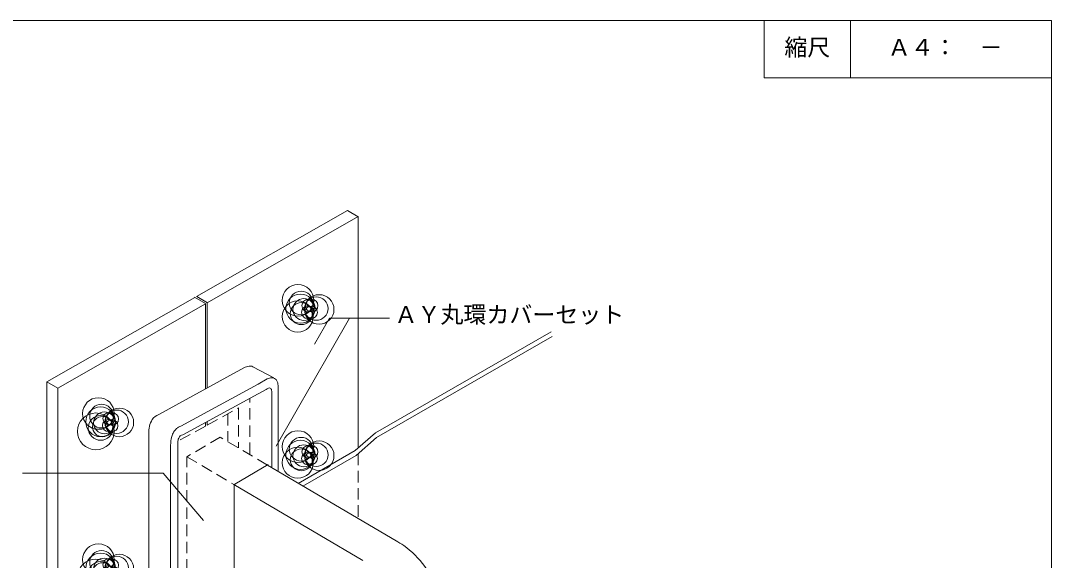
# Model space of a CAD drawing. Units: millimetres on the paper, with parts at other scales. Extents: x -135 to 135, y -94 to 92.
# Drawn here: x -44.5 to 135, y -2.1 to 92 of the extents above; entities that cross this region are included whole.
import ezdxf
from ezdxf.enums import TextEntityAlignment as Align

# ---------------------------------------------------------------- set-up
doc = ezdxf.new("R2010")
doc.units = ezdxf.units.MM
doc.linetypes.add('DASHED2', pattern=[3, 2, -1])
for name, color, linetype, lineweight in [('0-1_文字', 7, 'Continuous', 18), ('D-0', 7, 'Continuous', 18), ('E-0', 7, 'Continuous', 18), ('F-F', 7, 'Continuous', 18)]:
    doc.layers.add(name, color=color, linetype=linetype, lineweight=lineweight)
doc.layers.add('E-E', color=7, linetype='Continuous')
doc.styles.add('ＭＳ ゴシック', font='')
doc.styles.get('ＭＳ ゴシック').set_extended_font_data('MS Gothic')

# ---------------------------------------------------------------- blocks, each defined once
blk = doc.blocks.new('AIGNBL0203000C')
at = {"layer": '0-1_文字'}
for centre, radius in [((210.774, 325.541), 2.757), ((211.311, 325.086), 2.062), ((210.724, 322.73), 2.706), ((211.351, 323.234), 1.916)]:
    blk.add_circle(centre, radius, dxfattribs=at)
blk = doc.blocks.new('AIGNBL0203000D')
at = {"layer": '0-1_文字'}
for centre, radius in [((211.197, 324.106), 2.535), ((211.805, 323.942), 1.905), ((212.547, 324.631), 1.089), ((214.469, 323.962), 2.572), ((213.959, 324.108), 2.043), ((213.147, 324.619), 1.084), ((212.861, 325.013), 0.597), ((212.473, 323.461), 1.084), ((213.073, 323.449), 1.089), ((212.759, 323.067), 0.597)]:
    blk.add_circle(centre, radius, dxfattribs=at)
blk = doc.blocks.new('AIGNBL0202000B')
at = {"layer": '0-1_文字'}
for name in ['AIGNBL0203000C', 'AIGNBL0203000D']:
    blk.add_blockref(name, (0, 0), dxfattribs=at)
blk = doc.blocks.new('AIGNBL0203000F')
at = {"layer": '0-1_文字'}
for centre, radius in [((210.774, 300.061), 2.757), ((211.311, 299.606), 2.062), ((210.724, 297.25), 2.706), ((211.351, 297.754), 1.916)]:
    blk.add_circle(centre, radius, dxfattribs=at)
blk = doc.blocks.new('AIGNBL02030010')
at = {"layer": '0-1_文字'}
for centre, radius in [((211.197, 298.626), 2.535), ((211.805, 298.462), 1.905), ((212.547, 299.151), 1.089), ((214.469, 298.482), 2.572), ((213.959, 298.628), 2.043), ((213.147, 299.139), 1.084), ((212.861, 299.533), 0.597), ((212.473, 297.981), 1.084), ((213.073, 297.969), 1.089), ((212.759, 297.587), 0.597)]:
    blk.add_circle(centre, radius, dxfattribs=at)
blk = doc.blocks.new('AIGNBL0202000E')
at = {"layer": '0-1_文字'}
for name in ['AIGNBL0203000F', 'AIGNBL02030010']:
    blk.add_blockref(name, (0, 0), dxfattribs=at)
blk = doc.blocks.new('AIGNBL02030004')
at = {"layer": '0-1_文字'}
for centre, radius in [((176.034, 305.821), 2.757), ((176.571, 305.366), 2.062), ((175.578, 302.712), 3.204), ((176.415, 303.32), 2.169), ((176.761, 303.531), 1.765)]:
    blk.add_circle(centre, radius, dxfattribs=at)
blk = doc.blocks.new('AIGNBL02030005')
at = {"layer": '0-1_文字'}
for centre, radius in [((176.406, 304.376), 2.586), ((177.069, 304.198), 1.9), ((177.846, 304.941), 1.041), ((179.658, 304.263), 2.497), ((179.207, 304.395), 2.029), ((178.413, 304.865), 1.107), ((178.127, 305.28), 0.603), ((177.771, 303.714), 1.047), ((178.341, 303.697), 1.065), ((178.03, 303.338), 0.592)]:
    blk.add_circle(centre, radius, dxfattribs=at)
blk = doc.blocks.new('AIGNBL02020003')
at = {"layer": '0-1_文字'}
for name in ['AIGNBL02030004', 'AIGNBL02030005']:
    blk.add_blockref(name, (0, 0), dxfattribs=at)
blk = doc.blocks.new('AIGNBL02030007')
at = {"layer": '0-1_文字'}
for centre, radius in [((176.034, 280.341), 2.757), ((176.571, 279.886), 2.062), ((175.578, 277.232), 3.204), ((176.415, 277.84), 2.169), ((176.761, 278.051), 1.765)]:
    blk.add_circle(centre, radius, dxfattribs=at)
blk = doc.blocks.new('AIGNBL02030008')
at = {"layer": '0-1_文字'}
for centre, radius in [((176.406, 278.896), 2.586), ((177.069, 278.718), 1.9), ((177.846, 279.461), 1.041), ((179.658, 278.783), 2.497), ((179.207, 278.915), 2.029), ((178.413, 279.385), 1.107), ((178.127, 279.8), 0.603), ((177.771, 278.234), 1.047), ((178.341, 278.217), 1.065), ((178.03, 277.858), 0.592)]:
    blk.add_circle(centre, radius, dxfattribs=at)
blk = doc.blocks.new('AIGNBL02020006')
at = {"layer": '0-1_文字'}
for name in ['AIGNBL02030007', 'AIGNBL02030008']:
    blk.add_blockref(name, (0, 0), dxfattribs=at)

msp = doc.modelspace()

# ---------------------------------------------------------------- linework, layer by layer
at = {"layer": 'D-0'}
for p, q in [((12.424, 58.899), (-13.856, 43.919)), ((14.304, 57.839), (-12.016, 42.819)), ((12.424, 58.899), (14.284, 57.819)), ((14.304, 57.839), (14.304, 17.719)), ((-14.136, 43.759), (-39.896, 29.039)), ((-14.196, 43.779), (-12.316, 42.699)), ((-13.816, 43.899), (-11.936, 42.799)), ((-12.296, 42.659), (-38.016, 27.959)), ((-12.316, 42.659), (-12.316, 27.759)), ((-11.976, 42.799), (-11.976, 27.979)), ((-4.036, 31.659), (-0.396, 29.739)), ((-39.896, 29.039), (-39.896, -13.401)), ((-39.896, 29.039), (-38.016, 27.959)), ((-38.016, 27.959), (-38.016, -12.541)), ((-0.736, 18.339), (-0.736, 27.179)), ((0.384, 18.999), (0.384, 27.959)), ((-22.176, -7.941), (-22.176, 20.039)), ((-18.356, 17.999), (-18.356, -9.981)), ((-17.096, 18.479), (-17.096, -9.301)), ((-0.736, 14.239), (-0.736, 18.339)), ((0.384, 13.559), (0.384, 18.999)), ((-15.516, 14.739), (-15.516, 15.979)), ((-1.396, 14.619), (-7.196, 11.199)), ((20.884, 1.339), (-1.496, 14.539)), ((-7.336, 11.139), (15.084, -2.081)), ((-7.316, -8.836), (-7.316, 11.199))]:
    msp.add_line(p, q, dxfattribs=at)
at = {"layer": 'D-0', "linetype": 'DASHED2'}
for p, q in [((-4.556, 16.459), (-4.556, 26.159)), ((-11.976, 21.499), (-6.516, 24.499)), ((-8.416, 23.459), (-8.416, 18.679)), ((-6.516, 24.499), (-6.516, 17.559)), ((-12.316, 21.957), (-12.316, 21.299)), ((-11.976, 22.142), (-11.976, 21.499)), ((-12.316, 21.299), (-17.089, 18.711)), ((-9.716, 19.399), (-15.516, 15.979)), ((-1.496, 14.539), (-9.716, 19.399)), ((14.304, 16.521), (14.304, 5.279)), ((-15.516, 15.979), (-7.336, 11.139)), ((-15.516, -3.841), (-15.516, 14.739))]:
    msp.add_line(p, q, dxfattribs=at)
at = {"layer": 'D-0'}
for points in [[(3.844, 11.319), (13.784, 17.059), (17.324, 20.159), (47.904, 37.779)], [(4.644, 10.859), (13.964, 16.219), (17.484, 19.339), (48.064, 36.959)], [(-20.396, 23.339), (-6.796, 30.839), (-5.356, 31.579)], [(-1.536, 29.539), (-3.136, 28.659), (-16.596, 21.299)], [(-1.696, 27.699), (-3.136, 26.939), (-16.256, 19.819)]]:
    msp.add_lwpolyline(points, dxfattribs=at)
for centre, radius, start, end in [((-4.51, 29.987), 1.803, 88.34212, 117.98239), ((-4.536, 30.786), 1.006, 60.19873, 85.55766), ((-0.722, 28.017), 1.726, 90.33218, 118.14238), ((-0.713, 28.791), 0.953, 36.7918, 91.13801), ((-1.254, 28.458), 1.586, 14.71149, 34.69337), ((-3.219, 28.001), 3.603, 359.33896, 13.81528), ((-0.834, 26.772), 1.266, 113.44557, 132.89421), ((-1.16, 27.615), 0.364, 27.82288, 119.19961), ((-1.6, 27.422), 0.844, 9.78958, 25.51067), ((-2.674, 27.213), 1.938, 359.00432, 10.47383), ((-19.671, 21.175), 2.283, 108.51613, 145.5712), ((-18.564, 20.519), 3.567, 146.93508, 167.56297), ((-16.368, 20.074), 5.808, 167.94354, 180.34444), ((-15.016, 18.624), 3.269, 149.69678, 164.64898), ((-15.79, 19.108), 2.356, 124.77225, 150.35529), ((-16.181, 19.734), 1.62, 104.84774, 126.04588), ((-16.02, 18.839), 1.008, 103.50835, 157.23031), ((-13.276, 18.115), 5.082, 164.311, 181.30647), ((-15.444, 18.547), 1.653, 155.61923, 182.34915), ((15.29, -9.172), 11.907, 54.39646, 61.9785), ((11.954, -13.515), 17.381, 19.64043, 53.7895)]:
    msp.add_arc(centre, radius, start, end, dxfattribs=at)
at = {"layer": 'E-0'}
for p, q in [((-0.006, 17.802), (12.796, 40.14)), ((6.682, 35.62), (9.275, 40.14)), ((9.275, 40.14), (19.737, 40.14)), ((-44.146, 13.141), (-19.651, 13.141)), ((-19.651, 13.141), (-12.652, 4.85))]:
    msp.add_line(p, q, dxfattribs=at)
at = {"layer": 'F-F'}
msp.add_line((100, 92), (100, 82), dxfattribs=at)
for points in [[(-135, 92), (135, 92), (135, -88), (-135, -88)], [(85, 92), (85, 82), (135, 82)]]:
    msp.add_lwpolyline(points, dxfattribs=at)

# ---------------------------------------------------------------- block references
at = {"layer": 'D-0'}
for name in ['AIGNBL0202000B', 'AIGNBL02020003', 'AIGNBL0202000E', 'AIGNBL02020006']:
    msp.add_blockref(name, (-206.956, -282.301), dxfattribs=at)

# ---------------------------------------------------------------- texts
at = {"layer": 'E-0', "style": 'ＭＳ ゴシック'}
msp.add_text('ＡＹ丸環カバーセット', height=2.933, dxfattribs=at).set_placement((20.62, 38.416), align=Align.BOTTOM_LEFT)
at = {"layer": 'E-E', "style": 'ＭＳ ゴシック'}
for s, p in [('縮尺', (88.5, 85)), ('Ａ４：\u3000－', (106.5, 85))]:
    msp.add_text(s, height=2.933, dxfattribs=at).set_placement(p, align=Align.BOTTOM_LEFT)

doc.saveas('drawing.dxf')
